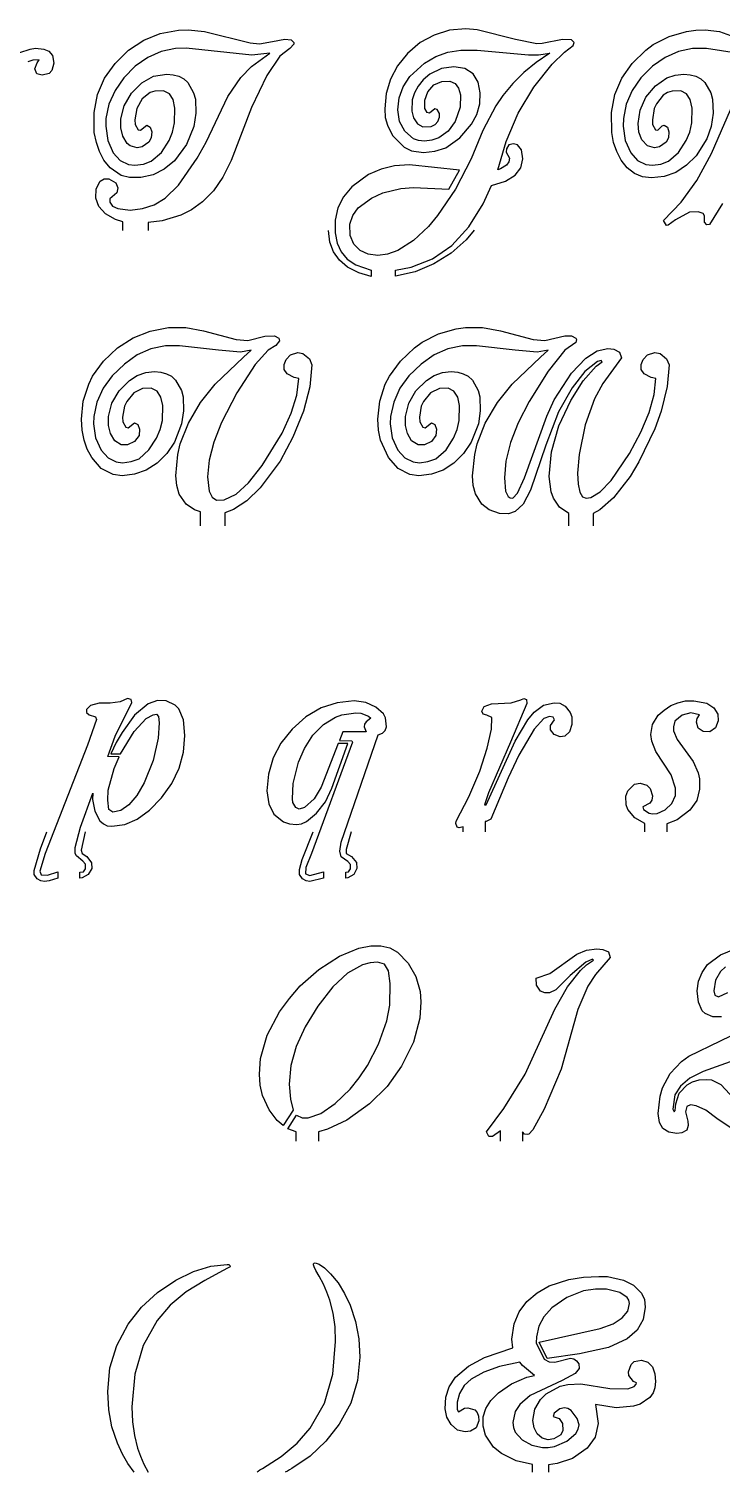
# Model space of a CAD drawing. Extents: x 759 to 2530, y -450 to 67.
# Drawn here: x 1708.2 to 1947.9, y -433.6 to 66.2 of the extents above; entities that cross this region are included whole.
import ezdxf

# ---------------------------------------------------------------- set-up
doc = ezdxf.new("R2010")
doc.units = 0
doc.header["$LTSCALE"] = 10.11836
doc.header["$MEASUREMENT"] = 0

msp = doc.modelspace()

# ---------------------------------------------------------------- linework, layer by layer
at = {"linetype": 'Continuous'}
for points in [[(1740.762654, -3.64261), (1740.762654, -0.607102), (1738.131881, 0.202367), (1734.691638, 2.124856), (1732.364416, 4.654446), (1731.35258, 7.58877), (1731.453763, 10.826645), (1732.870334, 13.457419), (1734.286904, 14.266888), (1735.905842, 14.266888), (1738.334248, 12.850317), (1739.042533, 11.130196), (1738.637799, 9.410075), (1736.209392, 7.285219), (1736.209392, 6.1722), (1737.120045, 4.755629), (1738.94135, 3.94616), (1743.292244, 3.440242), (1747.541956, 3.94616), (1751.5893, 5.261547), (1755.434276, 7.58877), (1759.987538, 12.040848), (1766.463289, 21.450923), (1769.59998, 26.914838), (1777.087567, 42.699479), (1781.640829, 49.276413), (1785.283438, 53.12139), (1791.658005, 57.775836), (1785.384622, 57.06755), (1762.618312, 59.495957), (1758.975702, 59.394773), (1754.017706, 58.382937), (1749.36326, 56.258082), (1745.012366, 53.222574), (1741.066205, 49.17523), (1738.030697, 44.824335), (1735.905842, 40.068706), (1734.894006, 35.110709), (1734.792822, 32.479936), (1735.501107, 27.521939), (1737.423596, 23.272228), (1739.852002, 20.641454), (1742.685143, 19.224884), (1744.911182, 18.921333), (1747.845506, 19.326068), (1750.577464, 20.337904), (1754.11889, 23.373412), (1756.749663, 27.521939), (1757.963866, 30.456264), (1758.672152, 33.592955), (1758.773335, 38.753319), (1758.166234, 41.687643), (1756.850847, 43.711315), (1754.827175, 44.723151), (1751.791667, 44.621968), (1750.172729, 44.11605), (1747.440772, 41.89001), (1745.619467, 38.550952), (1744.911182, 34.705975), (1745.012366, 33.087037), (1746.024202, 31.265732), (1746.83367, 31.063365), (1749.05971, 32.783486), (1750.172729, 32.176385), (1750.779831, 30.557447), (1750.577464, 28.432592), (1749.767995, 26.914838), (1747.440772, 25.2959), (1745.720651, 24.992349), (1743.292244, 25.700634), (1742.179225, 26.510103), (1740.762654, 29.039693), (1740.054369, 31.872834), (1740.054369, 35.009526), (1741.167389, 39.562788), (1743.696979, 43.913682), (1747.339588, 47.455108), (1751.386932, 49.782331), (1755.940194, 50.490616), (1758.166234, 50.288249), (1760.088722, 49.782331), (1761.808843, 48.871679), (1763.225414, 47.556292), (1765.249086, 44.014866), (1765.856187, 41.788827), (1765.957371, 36.932014), (1765.350269, 32.378752), (1762.820679, 26.105369), (1758.570968, 20.439087), (1755.029542, 17.605946), (1751.184565, 15.683458), (1746.934854, 14.671622), (1743.089877, 14.671622), (1740.155553, 15.379907), (1736.310576, 18.010681), (1734.18572, 20.742638), (1732.667966, 23.676962), (1731.554947, 26.813654), (1730.846662, 30.253896), (1730.745478, 37.235565), (1731.959681, 43.407764), (1734.388088, 49.074046), (1738.030697, 54.133226), (1742.685143, 58.787672), (1747.94669, 62.227914), (1753.714155, 64.555137), (1759.987538, 65.76934), (1763.326597, 65.870524), (1768.992879, 65.263422), (1784.77752, 61.317262), (1788.015396, 61.013711), (1792.568658, 61.82318), (1796.818369, 62.632648), (1799.044408, 62.329098), (1799.95506, 61.418445), (1799.95506, 60.912527), (1798.53849, 59.394773), (1795.098248, 56.764), (1790.544986, 49.984698), (1785.283438, 38.955686), (1778.200586, 20.540271), (1775.367446, 14.873989), (1772.12957, 10.11836), (1768.284594, 6.273383), (1764.5408, 3.541426), (1760.797007, 1.618938), (1754.321257, -0.303551), (1749.464444, -0.910652), (1749.464444, -3.64261)], [(1862.385342, -3.541426), (1859.653384, -6.880485), (1854.391837, -11.53493), (1848.422005, -15.17754), (1841.946254, -17.909497), (1835.166953, -19.427251), (1835.166953, -17.403579), (1840.630868, -16.391743), (1848.01727, -13.457419), (1854.695388, -8.802973), (1860.564037, -2.428406), (1865.522033, 5.565098), (1868.456358, 11.939665), (1873.211987, 13.457419), (1876.551046, 15.481091), (1878.574718, 18.010681), (1879.283003, 21.147372), (1878.777085, 24.284064), (1877.461698, 26.004185), (1876.045128, 26.40892), (1874.42619, 26.004185), (1873.616721, 24.587615), (1873.515538, 23.474595), (1874.628557, 21.450923), (1874.42619, 20.135536), (1873.616721, 19.022517), (1871.491866, 17.70713), (1870.581213, 17.403579), (1873.515538, 27.117205), (1877.664065, 37.033198), (1883.026796, 46.038538), (1889.401363, 53.930859), (1893.651074, 58.079386), (1896.686582, 60.406609), (1896.990133, 61.418445), (1896.07948, 62.329098), (1892.942789, 62.531465), (1885.96112, 61.114894), (1884.139816, 61.013711), (1876.753413, 62.531465), (1863.397178, 65.870524), (1859.552201, 66.174074), (1853.885919, 65.668156), (1848.523188, 64.049219), (1843.666376, 61.418445), (1839.315481, 57.674652), (1835.875238, 53.424941), (1833.446832, 48.770495), (1831.929078, 43.812499), (1831.42316, 38.449768), (1831.625527, 35.515444), (1832.333812, 32.783486), (1834.155117, 29.24206), (1838.202461, 25.194716), (1840.732051, 23.980513), (1844.880579, 23.373412), (1848.826739, 23.778146), (1852.570532, 24.992349), (1857.427345, 28.432592), (1861.474689, 33.188221), (1863.295994, 36.52728), (1864.30783, 40.169889), (1864.510197, 44.014866), (1863.801912, 47.758659), (1862.081791, 50.5918), (1859.147466, 52.413105), (1855.403673, 53.020206), (1851.052778, 52.413105), (1847.106618, 50.490616), (1844.779395, 48.568128), (1842.95809, 46.342089), (1841.743887, 44.014866), (1840.934418, 41.58646), (1840.833235, 37.640299), (1841.440336, 35.313076), (1842.755723, 33.289404), (1844.678212, 32.277568), (1847.511352, 32.378752), (1848.927923, 33.087037), (1849.838575, 34.098873), (1850.344493, 35.616627), (1850.344493, 36.83083), (1849.636208, 38.247401), (1848.826739, 38.449768), (1846.904251, 37.033198), (1846.094782, 37.235565), (1845.285313, 38.652135), (1845.285313, 41.485276), (1846.398333, 44.4196), (1848.422005, 46.746823), (1851.255146, 47.961026), (1853.987103, 48.06221), (1855.808408, 47.252741), (1857.022611, 45.633804), (1857.629712, 43.306581), (1857.528529, 39.05687), (1855.808408, 34.098873), (1853.380001, 30.759814), (1850.142126, 28.432592), (1847.71372, 27.623123), (1845.18413, 27.319572), (1843.160458, 27.521939), (1841.339153, 28.129041), (1838.404828, 30.759814), (1836.583524, 34.098873), (1835.976422, 38.146217), (1836.48234, 42.294745), (1837.797727, 46.139722), (1840.12495, 49.681148), (1845.18413, 54.335593), (1849.13029, 56.561632), (1853.278818, 58.079386), (1857.83208, 58.787672), (1863.397178, 58.787672), (1881.205491, 57.168734), (1884.645734, 57.168734), (1888.591894, 57.775836), (1883.836265, 54.53796), (1879.586554, 51.097718), (1875.741577, 47.252741), (1872.301334, 43.104214), (1869.872928, 39.562788), (1865.42085, 30.962182), (1861.373506, 21.147372), (1855.909591, 10.725462), (1849.737392, 1.517754), (1846.6007, -2.226039), (1841.440336, -7.082852), (1835.976422, -10.523094), (1832.434996, -11.838481), (1828.994754, -12.243216), (1825.655695, -11.838481), (1822.923738, -10.624278), (1820.697698, -8.398239), (1819.483495, -5.362731), (1819.382312, -1.41657), (1820.394148, 1.517754), (1822.215452, 4.148528), (1826.869898, 7.58877), (1830.714875, 9.410075), (1836.988258, 10.927829), (1841.339153, 11.23138), (1853.683552, 10.725462), (1857.326162, 17.201212), (1840.023766, 19.1237), (1834.863402, 18.718966), (1830.208957, 17.605946), (1825.858062, 15.784642), (1820.090597, 11.433747), (1817.156272, 7.993504), (1815.233784, 4.148528), (1814.221948, -0.101184), (1814.221948, -4.452078), (1814.930233, -7.993504), (1816.346804, -11.029012), (1818.471659, -13.558602), (1821.405984, -15.582274), (1826.768714, -17.403579), (1826.768714, -19.528435), (1822.41782, -18.314232), (1818.572843, -16.29056), (1815.739702, -13.862153), (1813.71603, -11.029012), (1812.400643, -7.689954), (1811.995909, -3.64261)], [(1953.248214, 57.775836), (1942.826304, 59.394773), (1938.070674, 59.394773), (1933.213862, 58.382937), (1928.559416, 56.258082), (1924.208521, 53.222574), (1920.161177, 49.17523), (1917.125669, 44.824335), (1915.101997, 40.068706), (1914.090161, 35.110709), (1913.988978, 32.479936), (1914.697263, 27.521939), (1916.619751, 23.272228), (1918.946974, 20.641454), (1921.881298, 19.224884), (1924.107338, 18.921333), (1927.041662, 19.326068), (1929.672436, 20.337904), (1933.213862, 23.373412), (1935.844635, 27.521939), (1937.058838, 30.456264), (1937.767124, 33.592955), (1937.868307, 38.753319), (1937.261206, 41.687643), (1935.945819, 43.711315), (1934.02333, 44.723151), (1930.987822, 44.621968), (1929.368885, 44.11605), (1927.851131, 43.205397), (1925.523908, 40.271073), (1924.714439, 38.550952), (1924.107338, 34.705975), (1924.208521, 33.087037), (1925.220357, 31.265732), (1926.029826, 31.063365), (1927.54758, 32.581119), (1928.154682, 32.783486), (1929.368885, 32.176385), (1929.874803, 30.557447), (1929.672436, 28.432592), (1928.862967, 26.914838), (1926.535744, 25.2959), (1924.815623, 24.992349), (1922.387216, 25.700634), (1920.464728, 27.724306), (1919.452892, 30.35508), (1919.149341, 33.390588), (1919.857626, 38.045034), (1921.881298, 42.497112), (1925.220357, 46.443272), (1929.166518, 49.17523), (1931.999658, 50.187066), (1935.035166, 50.490616), (1937.261206, 50.288249), (1939.183694, 49.782331), (1940.903815, 48.871679), (1942.320386, 47.556292), (1944.344058, 44.014866), (1944.951159, 41.788827), (1945.153526, 36.932014), (1944.445241, 32.378752), (1942.927487, 28.129041), (1939.284878, 22.260392), (1935.945819, 18.921333), (1932.202026, 16.492927), (1928.154682, 15.076356), (1923.803787, 14.570438), (1920.667095, 14.975173), (1917.935138, 16.088192), (1915.405548, 18.010681), (1913.280692, 20.742638), (1911.762938, 23.676962), (1910.649919, 26.813654), (1910.042817, 30.253896), (1909.941634, 37.235565), (1911.155837, 43.407764), (1913.584243, 49.074046), (1917.125669, 54.133226), (1921.881298, 58.787672), (1924.410888, 60.71016), (1929.975986, 63.543301), (1935.945819, 65.263422), (1939.183694, 65.76934), (1942.421569, 65.870524), (1947.379566, 65.263422), (1957.497926, 61.620812)], [(1705.044844, 57.978203), (1708.687453, 59.192406), (1710.508758, 59.495957), (1713.341899, 59.192406), (1715.06202, 58.484121), (1716.377407, 56.966367), (1716.883325, 54.335593), (1716.17504, 51.70482), (1715.163204, 50.692984), (1712.734797, 50.085882), (1710.913492, 50.5918), (1710.306391, 52.311921), (1711.014676, 54.436777), (1711.722961, 55.448613), (1709.598106, 55.347429), (1707.877984, 54.740328)], [(1948.391402, 5.666282), (1943.939323, -1.618938), (1943.028671, -1.720121), (1942.118018, -0.809469), (1942.118018, 1.41657), (1941.713284, 2.226039), (1939.993163, 2.833141), (1936.957655, 2.731957), (1932.100842, 0.101184), (1929.571252, -1.821305), (1928.96415, -1.922488), (1927.952314, -0.202367), (1934.124514, 6.1722), (1939.487245, 13.659786), (1944.546425, 23.069861), (1953.450582, 43.407764)], [(1767.576308, -105.939229), (1767.576308, -101.082416), (1765.552636, -100.374131), (1762.618312, -98.350459), (1760.189906, -94.910217), (1759.380437, -91.975892), (1759.076886, -88.53565), (1759.785171, -81.149247), (1760.59464, -77.506638), (1763.427781, -70.322602), (1767.677492, -63.23975), (1772.736672, -56.865183), (1782.551481, -47.455108), (1785.182255, -45.127886), (1781.438462, -45.734987), (1773.849692, -45.127886), (1760.392273, -43.610132), (1755.53546, -43.610132), (1750.47628, -44.621968), (1745.720651, -46.746823), (1741.268572, -49.883515), (1737.018861, -53.930859), (1733.88217, -58.281754), (1731.757314, -63.037383), (1730.644294, -67.995379), (1730.543111, -70.626153), (1731.251396, -75.482966), (1733.173884, -79.732677), (1735.602291, -82.36345), (1738.435432, -83.780021), (1740.661471, -84.083572), (1743.595795, -83.678837), (1746.327752, -82.667001), (1749.767995, -79.631493), (1752.398768, -75.584149), (1753.612972, -72.548641), (1754.42244, -69.41195), (1754.523624, -64.251586), (1753.916522, -61.317262), (1752.601136, -59.29359), (1750.577464, -58.281754), (1747.541956, -58.382937), (1744.506448, -59.900691), (1742.078041, -62.835016), (1741.268572, -64.453953), (1740.661471, -68.29893), (1740.762654, -69.917868), (1741.77449, -71.739172), (1742.583959, -71.94154), (1744.809998, -70.221418), (1745.923018, -70.82852), (1746.53012, -72.447458), (1746.327752, -74.572313), (1744.809998, -76.697169), (1742.381592, -77.911372), (1740.155553, -77.810188), (1737.929514, -76.494802), (1736.512943, -73.965212), (1735.804658, -71.132071), (1735.804658, -67.995379), (1736.917678, -63.442117), (1739.447268, -59.192406), (1743.089877, -55.549796), (1745.720651, -53.829675), (1748.654975, -52.817839), (1751.690483, -52.514288), (1753.916522, -52.716656), (1755.839011, -53.222574), (1757.559132, -54.133226), (1758.975702, -55.448613), (1760.999374, -58.990039), (1761.606476, -61.216078), (1761.70766, -66.072891), (1761.100558, -70.626153), (1758.570968, -76.899536), (1755.940194, -80.845696), (1752.601136, -84.184755), (1748.857342, -86.613162), (1744.809998, -88.029732), (1740.459104, -88.53565), (1737.322412, -88.130916), (1733.275068, -86.107244), (1729.936009, -82.262267), (1728.418255, -79.327942), (1727.305236, -76.191251), (1726.59695, -72.751008), (1726.394583, -69.007215), (1727.001685, -62.733832), (1728.924173, -56.865183), (1730.23956, -54.032042), (1733.983353, -48.871679), (1738.840166, -44.217233), (1744.30408, -40.776991), (1750.172729, -38.449768), (1756.547296, -37.235565), (1762.517128, -37.235565), (1768.689328, -38.348584), (1779.920708, -41.384092), (1784.069235, -41.687643), (1789.937884, -40.271073), (1793.276943, -40.169889), (1794.794697, -40.878174), (1794.997064, -41.89001), (1793.681677, -43.407764), (1791.050904, -45.127886), (1786.598825, -50.085882), (1780.224258, -59.799508), (1774.861528, -70.120235), (1772.230754, -76.899536), (1770.611816, -83.172919), (1770.105898, -88.940384), (1770.611816, -93.898381), (1771.623652, -96.023236), (1773.141406, -97.035072), (1775.873364, -96.933889), (1779.920708, -94.910217), (1784.271602, -90.964056), (1789.027232, -84.994224), (1795.907716, -73.762844), (1799.044408, -66.88236), (1800.966896, -60.608976), (1801.675182, -54.841511), (1800.056244, -54.53796), (1797.627838, -53.222574), (1796.616002, -51.806003), (1796.616002, -50.085882), (1797.324287, -48.264577), (1798.740857, -46.746823), (1801.371631, -45.937354), (1803.091752, -46.240905), (1805.418975, -48.06221), (1806.228444, -50.187066), (1805.520158, -57.775836), (1803.294119, -66.174074), (1799.65151, -75.179415), (1795.199431, -83.47647), (1788.318946, -92.785361), (1783.664501, -97.23744), (1779.010055, -100.272948), (1776.075731, -101.385967), (1776.075731, -105.939229)], [(1895.168828, -105.939229), (1895.168828, -101.689518), (1891.930953, -99.463479), (1889.907281, -96.326787), (1889.097812, -94.100748), (1888.389527, -88.839201), (1889.198996, -80.238595), (1891.728586, -71.334438), (1895.877113, -62.531465), (1900.126824, -55.65098), (1904.680086, -50.5918), (1906.703758, -49.074046), (1906.400208, -48.669312), (1905.084821, -48.972862), (1900.733926, -52.514288), (1896.383031, -58.079386), (1891.627402, -66.477625), (1887.175324, -78.012556), (1881.913776, -93.59483), (1879.384186, -98.350459), (1876.551046, -100.981233), (1874.325006, -101.790702), (1871.188315, -101.689518), (1867.646889, -100.374131), (1865.016115, -98.350459), (1862.89126, -94.809033), (1862.081791, -91.975892), (1861.879424, -88.53565), (1862.587709, -81.149247), (1863.397178, -77.506638), (1866.230318, -70.322602), (1870.48003, -63.23975), (1875.53921, -56.865183), (1885.354019, -47.455108), (1887.984792, -45.127886), (1884.240999, -45.734987), (1876.652229, -45.127886), (1863.19481, -43.610132), (1858.337998, -43.610132), (1853.278818, -44.621968), (1848.523188, -46.746823), (1844.07111, -49.883515), (1839.821399, -53.930859), (1836.684707, -58.281754), (1834.559852, -63.037383), (1833.446832, -67.995379), (1833.345648, -70.626153), (1834.053934, -75.482966), (1835.976422, -79.732677), (1838.404828, -82.36345), (1841.237969, -83.780021), (1843.464008, -84.083572), (1846.398333, -83.678837), (1849.13029, -82.667001), (1852.671716, -79.631493), (1855.30249, -75.584149), (1856.516693, -72.548641), (1857.224978, -69.41195), (1857.326162, -64.251586), (1856.71906, -61.317262), (1855.403673, -59.29359), (1853.380001, -58.281754), (1850.344493, -58.382937), (1847.308985, -59.900691), (1844.880579, -62.835016), (1844.07111, -64.453953), (1843.464008, -68.29893), (1843.565192, -69.917868), (1844.577028, -71.739172), (1845.386497, -71.94154), (1847.612536, -70.221418), (1848.725556, -70.82852), (1849.332657, -72.447458), (1849.13029, -74.572313), (1847.612536, -76.697169), (1845.18413, -77.911372), (1842.95809, -77.810188), (1840.732051, -76.494802), (1839.315481, -73.965212), (1838.607196, -71.132071), (1838.607196, -67.995379), (1839.720215, -63.442117), (1842.249805, -59.192406), (1845.892415, -55.549796), (1848.523188, -53.829675), (1851.457513, -52.817839), (1854.493021, -52.514288), (1856.71906, -52.716656), (1858.641548, -53.222574), (1860.36167, -54.133226), (1861.77824, -55.448613), (1863.801912, -58.990039), (1864.409014, -61.216078), (1864.510197, -66.072891), (1863.903096, -70.626153), (1861.373506, -76.899536), (1858.742732, -80.845696), (1855.403673, -84.184755), (1851.65988, -86.613162), (1847.612536, -88.029732), (1843.261641, -88.53565), (1840.12495, -88.130916), (1836.077606, -86.107244), (1832.738547, -82.262267), (1830.00659, -76.191251), (1829.298304, -72.751008), (1829.095937, -69.007215), (1829.703039, -62.733832), (1831.625527, -56.865183), (1833.042098, -54.032042), (1836.887074, -48.871679), (1841.743887, -44.217233), (1844.374661, -42.294745), (1850.040942, -39.461604), (1856.111958, -37.741483), (1859.349834, -37.235565), (1865.319666, -37.235565), (1871.491866, -38.348584), (1882.824429, -41.384092), (1886.871773, -41.687643), (1893.853441, -40.169889), (1896.07948, -40.169889), (1897.597234, -40.878174), (1897.900785, -41.384092), (1897.597234, -42.395928), (1893.853441, -45.127886), (1887.984792, -52.311921), (1881.407858, -62.835016), (1877.664065, -70.221418), (1875.033292, -77.101903), (1873.414354, -83.47647), (1872.908436, -89.243935), (1873.211987, -93.898381), (1874.122639, -95.719686), (1874.830924, -96.225604), (1875.741577, -96.326787), (1877.461698, -94.606666), (1879.788921, -89.243935), (1887.580058, -67.894196), (1890.109648, -62.329098), (1896.07948, -53.020206), (1901.037477, -47.859843), (1904.983637, -45.330253), (1908.72743, -44.520784), (1910.751102, -44.723151), (1912.774774, -45.734987), (1913.381876, -47.758659), (1906.906126, -56.662816), (1904.072985, -61.924363), (1900.83511, -70.929704), (1898.710254, -81.149247), (1898.204336, -87.726181), (1898.406703, -91.469974), (1899.013805, -94.201932), (1899.924457, -95.820869), (1901.239844, -96.326787), (1902.757598, -96.12442), (1906.096657, -94.100748), (1909.84045, -90.255771), (1916.215017, -80.845696), (1920.161177, -73.459294), (1922.994318, -66.679992), (1924.714439, -60.406609), (1925.321541, -54.841511), (1923.702603, -54.53796), (1921.274197, -53.222574), (1920.262361, -51.806003), (1920.262361, -50.085882), (1920.970646, -48.264577), (1922.387216, -46.746823), (1925.01799, -45.937354), (1926.839295, -46.240905), (1929.065334, -48.06221), (1929.975986, -50.187066), (1929.267701, -57.674652), (1927.142846, -66.174074), (1924.916806, -72.346274), (1919.452892, -83.780021), (1916.417384, -88.839201), (1910.649919, -96.225604), (1905.89429, -100.374131), (1903.66825, -101.689518), (1903.66825, -105.939229)], [(1727.70997, -211.878458), (1726.2934, -218.253025), (1726.59695, -219.366045), (1728.215888, -220.377881), (1729.834826, -222.60392), (1729.936009, -224.526408), (1728.721806, -226.651264), (1726.698134, -227.764284), (1725.888665, -227.865467), (1725.888665, -225.841795), (1727.102868, -225.740612), (1727.811154, -224.728776), (1727.811154, -223.109838), (1726.900501, -221.996818), (1724.674462, -220.175514), (1724.269728, -219.366045), (1724.269728, -217.241189), (1726.091032, -210.259521), (1730.340744, -198.522223), (1730.23956, -200.647079), (1731.049029, -204.694423), (1732.76915, -208.033482), (1733.983353, -209.146501), (1735.29874, -209.753603), (1736.917678, -209.95597), (1741.369756, -209.348868), (1745.720651, -207.42638), (1749.970362, -204.390872), (1754.11889, -200.039977), (1757.660316, -195.081981), (1760.189906, -189.820434), (1761.70766, -184.255336), (1762.213578, -178.48787), (1761.70766, -173.12514), (1760.088722, -169.280163), (1758.874519, -167.964776), (1755.737827, -166.447022), (1752.702319, -166.345838), (1749.464444, -167.560042), (1744.809998, -171.506202), (1740.459104, -177.476034), (1738.435432, -180.916277), (1736.614127, -184.862437), (1739.953186, -184.862437), (1744.607631, -177.0713), (1748.756159, -172.619222), (1751.184565, -171.303835), (1752.398768, -171.101468), (1753.107054, -171.910936), (1753.309421, -174.136976), (1753.00587, -179.398523), (1751.285749, -187.18966), (1748.149057, -194.879614), (1745.518284, -199.331692), (1742.786326, -202.569567), (1740.054369, -204.492056), (1737.221228, -205.099157), (1735.905842, -204.087321), (1735.501107, -200.95063), (1735.703474, -197.409204), (1737.727146, -189.921617), (1739.447268, -185.874273), (1735.501107, -185.77309), (1738.030697, -178.791421), (1743.899346, -167.054124), (1743.595795, -166.042288), (1742.381592, -165.738737), (1739.750818, -166.851756), (1736.310576, -167.357674), (1732.566783, -167.357674), (1729.531275, -168.06596), (1728.114704, -169.48253), (1728.114704, -170.59555), (1729.025357, -171.405018), (1731.251396, -172.01212), (1731.65613, -172.922772), (1728.519439, -181.826929), (1713.847817, -219.366045), (1712.026512, -225.538244), (1712.431246, -226.752448), (1714.657286, -226.853631), (1718.198712, -225.740612), (1718.198712, -227.865467), (1715.163204, -228.877303), (1713.64545, -229.07967), (1712.330063, -228.877303), (1711.11586, -228.169018), (1710.00284, -226.651264), (1710.00284, -225.234694), (1712.228879, -217.747107), (1714.454918, -211.878458)], [(1819.787046, -211.878458), (1818.066925, -217.949474), (1818.066925, -219.366045), (1819.88823, -220.377881), (1821.608351, -222.502736), (1821.709534, -224.526408), (1820.697698, -226.651264), (1818.674026, -227.764284), (1817.965741, -227.865467), (1817.965741, -225.841795), (1818.876394, -225.740612), (1819.584679, -224.728776), (1819.584679, -223.211022), (1818.674026, -222.098002), (1816.346804, -220.479064), (1815.840886, -218.556576), (1816.346804, -215.419884), (1829.197121, -178.285503), (1830.613691, -177.678402), (1831.524344, -176.767749), (1832.030262, -175.452362), (1831.726711, -172.416854), (1831.018426, -171.000284), (1828.387652, -168.673061), (1824.846226, -167.054124), (1820.900066, -166.548206), (1814.930233, -167.155307), (1809.365135, -168.976612), (1804.103588, -172.01212), (1799.347959, -176.261831), (1795.502982, -181.118644), (1792.771025, -186.279008), (1791.152087, -191.844106), (1790.646169, -197.712754), (1791.253271, -202.164833), (1793.074576, -205.706259), (1796.413634, -208.438216), (1798.437306, -209.146501), (1800.865713, -209.348868), (1802.585834, -209.045318), (1804.305955, -208.337032), (1807.847381, -205.402708), (1810.882889, -201.456548), (1813.108928, -196.700918), (1818.674026, -181.219828), (1815.334968, -181.219828), (1809.365135, -196.397368), (1807.037912, -200.444712), (1803.698854, -203.379036), (1801.776365, -203.986138), (1800.663346, -203.379036), (1799.65151, -201.658915), (1799.449142, -200.444712), (1799.752693, -195.081981), (1801.573998, -187.695578), (1803.59767, -183.041132), (1806.531994, -178.386687), (1810.174604, -174.642894), (1814.323132, -172.113304), (1816.549171, -171.303835), (1821.405984, -170.696733), (1823.126105, -170.797917), (1825.756878, -171.809753), (1826.667531, -172.518038), (1824.94741, -173.732241), (1824.441492, -174.54171), (1824.340308, -175.553546), (1824.94741, -177.273667), (1816.953905, -177.273667), (1815.739702, -180.207992), (1820.090597, -180.309175), (1820.292964, -180.815093), (1806.026076, -219.366045), (1804.103588, -224.222858), (1804.002404, -226.448897), (1805.520158, -226.954815), (1810.275788, -225.740612), (1810.275788, -227.865467), (1805.520158, -229.07967), (1804.204772, -228.877303), (1802.990568, -228.169018), (1801.877549, -226.651264), (1801.877549, -224.931143), (1802.889385, -221.389717), (1806.633178, -211.878458)], [(1858.540365, -211.878458), (1858.540365, -210.158337), (1857.224978, -210.461888), (1856.516693, -210.259521), (1856.010775, -208.944134), (1856.111958, -208.134665), (1860.564037, -199.736426), (1864.30783, -190.83227), (1866.938604, -182.838765), (1868.355174, -176.261831), (1868.557541, -172.315671), (1866.83742, -171.506202), (1865.522033, -171.101468), (1865.016115, -170.089632), (1865.825584, -168.470694), (1868.355174, -167.560042), (1875.235659, -167.155307), (1878.574718, -166.143471), (1879.586554, -165.637553), (1880.497206, -166.042288), (1880.699573, -167.458858), (1874.932108, -180.815093), (1867.343338, -198.319856), (1866.027951, -202.468384), (1866.533869, -202.569567), (1876.652229, -180.511542), (1881.003124, -173.023956), (1883.12798, -170.393182), (1886.467038, -167.964776), (1890.109648, -167.155307), (1892.032136, -167.357674), (1893.954625, -168.36951), (1895.674746, -170.59555), (1896.180664, -172.01212), (1896.281848, -174.744077), (1895.472379, -177.273667), (1893.752258, -178.791421), (1892.13332, -178.993788), (1890.109648, -178.18432), (1888.794261, -176.565382), (1888.794261, -175.047628), (1890.210832, -173.12514), (1889.704914, -172.214487), (1888.49071, -171.910936), (1886.568222, -172.619222), (1883.12798, -176.261831), (1877.866432, -185.368355), (1874.122639, -193.159492), (1868.152807, -207.527564), (1866.533869, -208.337032), (1866.230318, -208.337032), (1866.230318, -211.878458)], [(1921.476564, -211.878458), (1921.476564, -208.944134), (1918.036322, -207.021646), (1915.607915, -204.087321), (1915.000814, -202.468384), (1914.89963, -199.534059), (1915.607915, -197.611571), (1917.935138, -195.385532), (1919.857626, -194.980797), (1922.184849, -195.689082), (1923.399052, -196.903286), (1924.107338, -199.432876), (1923.90497, -200.849446), (1923.297869, -201.962466), (1920.869462, -203.176669), (1921.07183, -204.087321), (1922.994318, -205.402708), (1924.107338, -205.605075), (1925.726275, -205.503892), (1928.559416, -204.289688), (1930.886639, -202.063649), (1932.100842, -199.230508), (1932.100842, -196.700918), (1930.583088, -192.147656), (1925.321541, -184.052968), (1923.90497, -180.410359), (1923.60142, -178.18432), (1924.208521, -174.642894), (1926.13101, -171.506202), (1928.154682, -169.684897), (1930.481904, -168.167143), (1932.910311, -167.155307), (1935.642268, -166.548206), (1938.475409, -166.447022), (1943.028671, -167.357674), (1945.457077, -168.875428), (1946.772464, -171.101468), (1946.873648, -173.42869), (1945.962995, -175.857097), (1944.040507, -177.273667), (1941.713284, -177.172484), (1939.993163, -175.95828), (1939.386061, -173.934608), (1939.588428, -172.619222), (1940.397897, -171.405018), (1937.463573, -170.696733), (1934.428065, -171.506202), (1931.898475, -173.529874), (1931.392557, -175.452362), (1931.49374, -176.868933), (1932.707944, -179.904441), (1938.273042, -187.493211), (1939.993163, -191.439371), (1940.499081, -193.564227), (1940.499081, -197.105653), (1939.487245, -201.051813), (1937.058838, -204.390872), (1932.707944, -207.729931), (1929.166518, -209.045318), (1929.166518, -211.878458)], [(1800.764529, -318.930707), (1800.764529, -315.794016), (1797.830205, -314.680996), (1800.865713, -309.925367), (1802.889385, -310.937203), (1804.913057, -310.937203), (1809.263952, -309.419449), (1814.221948, -305.878023), (1819.483495, -300.920026), (1822.620187, -297.07505), (1825.453328, -292.825338), (1829.298304, -285.438936), (1832.131445, -277.344248), (1833.143281, -271.880333), (1833.345648, -264.392747), (1832.738547, -259.940668), (1831.321976, -257.714629), (1828.89357, -257.006344), (1826.36398, -257.208711), (1823.733206, -257.916996), (1818.572843, -260.851321), (1813.412479, -265.505766), (1808.252116, -272.183884), (1803.901221, -279.36792), (1800.764529, -286.248404), (1798.943224, -292.825338), (1798.336123, -299.199905), (1798.740857, -304.461452), (1799.752693, -308.205246), (1796.211267, -313.567976), (1794.187595, -311.847855), (1791.354454, -308.104062), (1789.128415, -303.146066), (1788.318946, -299.60464), (1788.015396, -295.759663), (1788.42013, -290.396932), (1790.747353, -282.302244), (1794.997064, -274.207556), (1798.437306, -269.55311), (1802.1811, -265.202216), (1808.65685, -259.535934), (1815.739702, -254.881488), (1822.41782, -252.149531), (1826.566347, -251.340062), (1830.107773, -251.340062), (1833.143281, -252.048348), (1835.875238, -253.566102), (1839.517848, -257.309895), (1842.249805, -261.96434), (1843.666376, -267.124704), (1843.969926, -270.767314), (1843.565192, -276.332412), (1841.339153, -284.73065), (1837.291809, -293.027706), (1832.232629, -300.009374), (1826.161613, -306.08039), (1818.269292, -311.746672), (1811.591174, -314.78218), (1808.454483, -315.692832), (1808.454483, -318.930707)], [(1871.491866, -318.930707), (1871.491866, -315.389281), (1868.759908, -317.31177), (1867.444522, -317.31177), (1866.635053, -315.794016), (1872.706069, -307.699328), (1880.092472, -295.759663), (1890.312015, -273.296904), (1894.764094, -265.505766), (1899.216172, -259.839485), (1901.341028, -257.916996), (1903.769434, -256.298059), (1903.3647, -255.994508), (1901.037477, -257.006344), (1895.674746, -261.559606), (1890.71675, -266.517602), (1888.49071, -267.630622), (1886.871773, -267.630622), (1885.354019, -267.02352), (1883.937448, -264.898665), (1883.836265, -262.571442), (1888.591894, -260.952504), (1898.001969, -254.173203), (1901.341028, -252.857816), (1904.882454, -252.351898), (1906.906126, -252.554266), (1908.929798, -253.464918), (1909.536899, -255.387406), (1904.376536, -261.256055), (1901.745762, -265.303399), (1898.30552, -273.398087), (1892.538054, -294.039542), (1886.669406, -307.901695), (1882.723245, -315.08573), (1881.306675, -316.502301), (1880.800757, -316.704668), (1879.788921, -316.502301), (1879.181819, -315.794016), (1879.181819, -318.930707)], [(1948.087851, -275.927677), (1945.052343, -275.927677), (1942.421569, -274.713474), (1941.409733, -273.802822), (1940.094346, -270.868497), (1939.689612, -266.922337), (1940.094346, -263.583278), (1941.30855, -260.54777), (1943.231038, -257.815813), (1947.683116, -254.476754), (1952.742296, -252.351898)], [(1949.403238, -258.625282), (1947.683116, -260.244219), (1945.962995, -263.279727), (1945.355894, -266.922337), (1945.760628, -268.440091), (1947.076015, -268.946009), (1950.212706, -267.529438)], [(1952.135195, -314.984547), (1946.468913, -311.13957), (1942.623936, -308.205246), (1939.284878, -306.687492), (1937.362389, -306.383941), (1936.047002, -306.991042), (1935.642268, -308.812347), (1936.451737, -312.050222), (1936.55292, -313.567976), (1936.047002, -315.186914), (1934.326881, -316.097566), (1932.60676, -316.299934), (1929.773619, -315.895199), (1927.749947, -314.579812), (1926.535744, -312.454957), (1926.13101, -309.419449), (1926.839295, -303.348433), (1927.648764, -300.515292), (1930.279537, -295.557296), (1934.225698, -291.408768), (1936.755288, -289.587463), (1958.712129, -278.963185)], [(1966.199715, -286.046037), (1941.713284, -294.84901), (1937.058838, -297.176233), (1933.820963, -299.90819), (1931.898475, -302.943698), (1931.19019, -307.901695), (1931.696108, -308.812347), (1931.999658, -308.407613), (1932.202026, -306.08039), (1933.416229, -302.336597), (1936.148186, -299.503456), (1938.070674, -298.390436), (1940.296714, -297.783335), (1942.826304, -297.580968), (1944.546425, -297.783335), (1947.7843, -299.301089), (1955.474254, -307.49696)], [(1759.076886, -367.094101), (1765.245338, -364.058593), (1771.188938, -362.237288), (1776.8852, -361.630186)], [(1777.897036, -362.439655), (1776.918927, -362.975554), (1773.984603, -364.568258), (1769.094062, -367.195284)], [(1776.8852, -361.630186), (1777.41735, -361.727622), (1777.769619, -362.00494), (1777.897036, -362.439655)], [(1806.734362, -361.832554), (1806.801817, -361.469042), (1807.004185, -361.217957), (1807.341463, -361.124268)], [(1808.758034, -365.67753), (1807.603791, -363.713819), (1806.944224, -362.44715), (1806.734362, -361.832554)], [(1807.341463, -361.124268), (1808.754286, -361.53275), (1810.549358, -362.773186), (1812.704194, -364.868062)], [(1742.583959, -382.372824), (1747.242152, -376.477943), (1752.7323, -371.370045), (1759.076886, -367.094101)], [(1769.094062, -367.195284), (1762.63705, -371.171425), (1757.169388, -375.799638), (1752.601136, -381.057438)], [(1812.400643, -374.075769), (1811.388807, -371.246376), (1810.174604, -368.439468), (1808.758034, -365.67753)], [(1812.704194, -364.868062), (1815.271259, -368.038481), (1817.523531, -371.681091), (1819.483495, -375.79589)], [(1882.622062, -433.571726), (1882.622062, -430.940952), (1876.95578, -429.625566), (1871.8966, -427.095976), (1869.063459, -424.869936), (1866.331502, -420.822592), (1865.522033, -417.685901), (1865.522033, -414.448026), (1866.432686, -411.513701), (1868.152807, -408.781744), (1870.78358, -406.15097), (1875.336842, -403.014279), (1880.699573, -400.687056), (1883.330347, -400.079954), (1879.181819, -396.639712), (1878.271167, -395.526692), (1871.188315, -397.044446), (1865.7244, -398.966935), (1861.373506, -401.395341), (1858.945099, -403.62138), (1857.326162, -406.353338), (1856.516693, -409.388846), (1856.516693, -411.918436), (1856.921427, -412.727904), (1859.046283, -411.412518), (1860.159302, -411.311334), (1862.688892, -412.019619), (1863.498361, -412.930272), (1863.903096, -414.245658), (1864.004279, -415.864596), (1863.093627, -418.191819), (1861.171138, -419.406022), (1859.24865, -419.608389), (1856.617876, -419.001288), (1854.391837, -417.078799), (1852.975267, -414.549209), (1852.368165, -411.614885), (1852.570532, -407.567541), (1853.784736, -404.026115), (1855.909591, -400.687056), (1860.462853, -396.842079), (1865.926768, -393.907755), (1875.84276, -390.568696), (1875.438026, -387.533188), (1876.247495, -382.170457), (1877.967616, -378.123113), (1880.59839, -374.480504), (1884.240999, -371.444996), (1888.389527, -369.117773), (1895.168828, -366.891734), (1900.228008, -366.082265), (1905.590739, -365.778714), (1908.626247, -365.879898), (1914.090161, -367.094101), (1917.631587, -368.814222), (1920.363544, -371.546179), (1921.37538, -373.772218), (1921.678931, -376.402992), (1920.970646, -380.753887), (1918.84579, -384.396496), (1915.405548, -387.432004), (1908.929798, -390.366329), (1898.912621, -392.592368), (1887.681242, -394.211306), (1884.949284, -388.545024), (1906.096657, -383.890578), (1910.548735, -382.170457), (1913.685427, -380.146785), (1915.607915, -377.819562), (1916.215017, -375.188789), (1916.01265, -374.075769), (1915.405548, -373.063933), (1912.875958, -371.343812), (1908.221512, -370.230792), (1904.376536, -370.230792), (1900.228008, -370.837894), (1894.460543, -373.063933), (1889.300179, -376.706543), (1886.568222, -379.843234), (1884.848101, -383.08111), (1883.937448, -386.723719), (1883.836265, -388.747391), (1886.669406, -394.413673), (1888.389527, -395.324325), (1890.312015, -395.526692), (1895.77593, -394.110122), (1896.888949, -394.312489), (1897.900785, -395.020774), (1898.60907, -396.03261), (1898.710254, -397.651548), (1897.394867, -399.371669), (1892.841605, -401.800076), (1881.812593, -407.061623), (1878.169983, -410.198314), (1876.652229, -412.525537), (1875.84276, -416.370514), (1876.045128, -418.090635), (1876.652229, -419.709573), (1879.080636, -422.44153), (1882.318511, -424.262835), (1886.062304, -425.072304), (1888.085976, -425.072304), (1890.210832, -424.667569), (1894.460543, -422.846264), (1897.597234, -420.215491), (1898.406703, -418.697737), (1898.710254, -417.179983), (1898.103152, -415.055127), (1895.978297, -412.221986), (1894.865277, -411.513701), (1893.651074, -411.311334), (1892.032136, -411.614885), (1890.109648, -413.132639), (1889.806097, -414.346842), (1891.829769, -415.055127), (1893.043972, -416.674065), (1893.145156, -419.203655), (1892.436871, -420.620225), (1890.008464, -422.036796), (1887.984792, -422.340346), (1885.96112, -421.834428), (1884.240999, -420.316674), (1883.12798, -418.191819), (1882.723245, -415.662229), (1883.43153, -411.716068), (1885.354019, -408.37701), (1887.377691, -406.454521), (1892.13332, -403.823748), (1894.865277, -403.216646), (1899.317356, -403.014279), (1909.435716, -404.633216), (1915.607915, -404.7344), (1917.833954, -403.924931), (1918.54224, -403.115462), (1918.643423, -402.609544), (1917.631587, -402.20481), (1916.01265, -400.079954), (1915.810282, -398.865751), (1916.720935, -396.336161), (1917.833954, -395.223142), (1920.363544, -394.818407), (1922.589584, -395.526692), (1924.107338, -397.14563), (1925.01799, -399.574036), (1925.220357, -402.20481), (1925.01799, -404.329666), (1924.410888, -406.15097), (1923.297869, -407.769908), (1919.857626, -409.995947), (1917.530404, -410.704232), (1911.560571, -411.311334), (1904.477719, -410.198314), (1905.388372, -416.775248), (1904.275352, -421.429694), (1901.543395, -425.274671), (1896.484215, -428.816097), (1891.121484, -430.637402), (1888.18716, -431.042136), (1888.18716, -433.571726)], [(1814.424315, -388.342657), (1814.214453, -383.249749), (1813.554886, -378.49412), (1812.400643, -374.075769)], [(1819.483495, -375.79589), (1821.338528, -381.428444), (1822.451547, -387.398277), (1822.822554, -393.705388)], [(1735.501107, -405.645052), (1736.280596, -397.475414), (1738.634051, -389.732994), (1742.583959, -382.372824)], [(1752.601136, -381.057438), (1747.736828, -389.699267), (1744.851221, -399.667725), (1743.899346, -411.007783)], [(1805.621342, -418.394186), (1810.511883, -409.681154), (1813.446207, -399.686463), (1814.424315, -388.342657)], [(1822.822554, -393.705388), (1822.039318, -401.897512), (1819.65963, -409.662416), (1815.638518, -416.977616)], [(1738.840166, -423.55455), (1736.940163, -417.921996), (1735.849628, -411.952163), (1735.501107, -405.645052)], [(1743.899346, -411.007783), (1744.105461, -416.100691), (1744.738795, -420.85632), (1745.821834, -425.274671)], [(1789.128415, -432.256339), (1795.607913, -428.212743), (1801.09806, -423.58453), (1805.621342, -418.394186)], [(1815.638518, -416.977616), (1811.006558, -422.876245), (1805.565129, -428.010376), (1799.246775, -432.357523)], [(1744.708815, -433.571726), (1742.512756, -430.637402), (1740.564035, -427.298343), (1738.840166, -423.55455)], [(1745.821834, -425.274671), (1746.83367, -428.032861), (1748.047874, -430.813536), (1749.464444, -433.571726)], [(1787.205927, -433.571726), (1787.591923, -433.2307), (1788.202773, -432.799733), (1789.128415, -432.256339)], [(1799.246775, -432.357523), (1798.463539, -432.784742), (1797.702788, -433.211962), (1796.919552, -433.571726)]]:
    msp.add_lwpolyline(points, dxfattribs=at)

doc.saveas('drawing.dxf')
